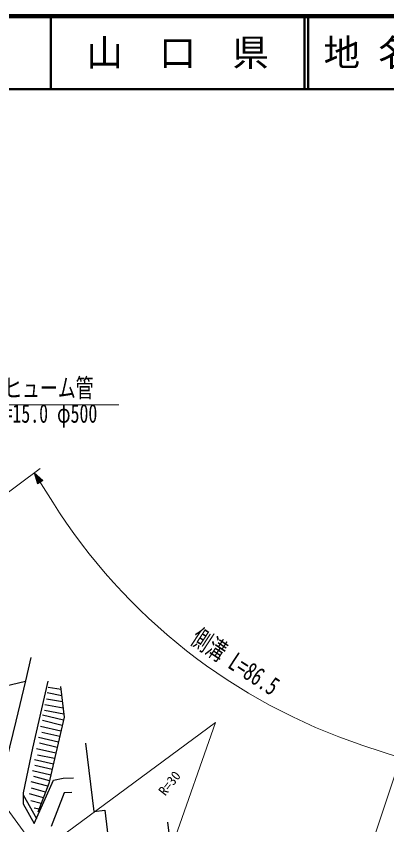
# Model space of a CAD drawing. Units: millimetres, scale not verified. Extents: x 40000 to 680000, y 20000 to 380000.
# Drawn here: x 328260 to 379042, y 269246 to 380000 of the extents above; entities that cross this region are included whole.
import ezdxf
from ezdxf.enums import TextEntityAlignment as Align

# ---------------------------------------------------------------- set-up
doc = ezdxf.new("R2010")
doc.units = ezdxf.units.MM
doc.header["$LTSCALE"] = 1000
doc.linetypes.add('CHAIN', pattern=[18.5, 12, -1.5, 3.5, -1.5])
for name, color, linetype, lineweight in [('M-BGD', 7, 'Continuous', 25), ('M-BMK', 2, 'CHAIN', 13), ('M-BMK-HTXT', 7, 'Continuous', 13), ('M-STR-HTXT', 7, 'Continuous', 13), ('M-TTL', 2, 'Continuous', 140), ('M-TTL-LINE', 7, 'Continuous', 50)]:
    doc.layers.add(name, color=color, linetype=linetype, lineweight=lineweight)
doc.layers.add('M-TTL-TXT', color=7, linetype='Continuous')
doc.styles.add('ＭＳ ゴシック', font='')
doc.styles.get('ＭＳ ゴシック').set_extended_font_data('MS Gothic')

msp = doc.modelspace()

# ---------------------------------------------------------------- linework, layer by layer
at = {"layer": 'M-BGD'}
for p, q in [((329561, 288956), (330295, 292182)), ((318895, 286457), (329533, 288923)), ((328277, 283441), (329561, 288956)), ((332582, 288930), (330484, 279725)), ((334402, 287761), (332622, 288074)), ((334355, 288181), (334827, 283979)), ((334496, 286921), (332517, 287318)), ((334591, 286080), (332412, 286478)), ((334780, 284399), (332139, 284924)), ((334685, 285239), (332181, 285701)), ((334567, 282845), (331845, 283537)), ((334740, 283601), (331857, 284262)), ((334827, 283979), (332749, 274912)), ((326979, 278191), (328277, 283441)), ((334394, 282090), (331586, 282733)), ((334221, 281334), (331756, 281896)), ((334048, 280579), (331315, 281205)), ((333874, 279823), (331462, 280447)), ((337746, 280433), (338879, 271088)), ((330484, 279725), (329197, 273618)), ((333701, 279067), (331044, 279676)), ((333355, 277556), (330774, 278148)), ((333528, 278312), (331167, 278809)), ((333182, 276801), (330810, 277360)), ((333009, 276045), (330503, 276619)), ((332835, 275290), (330663, 275869)), ((332598, 274520), (330306, 275113)), ((330732, 269433), (333367, 275370)), ((332749, 274912), (331238, 270992)), ((333367, 275370), (334716, 275618)), ((334716, 275618), (336095, 275695)), ((329197, 273618), (329228, 272099)), ((332296, 273736), (330367, 274282)), ((334849, 273620), (333057, 268995)), ((335890, 273693), (334849, 273620)), ((329203, 273367), (331035, 270117)), ((331993, 272952), (330104, 273495)), ((331691, 272168), (330288, 272550)), ((329228, 272099), (330732, 269433)), ((331389, 271384), (330708, 271526)), ((338879, 271088), (340386, 271271)), ((340386, 271271), (341196, 264587)), ((349409, 266513), (349032, 269618))]:
    msp.add_line(p, q, dxfattribs=at)
at = {"layer": 'M-BMK'}
msp.add_line((302779, 304255), (331435, 265454), dxfattribs=at)
at = {"layer": 'M-BMK-HTXT'}
for q in [(331435, 265454), (345609, 254976)]:
    msp.add_line((355574, 283281), q, dxfattribs=at)
at = {"layer": 'M-STR-HTXT'}
for p, q in [((323172, 326761), (342308, 326760)), ((308133, 300809), (331550, 318029)), ((330744, 317436), (331899, 316391)), ((331188, 315943), (330744, 317436)), ((330744, 317436), (333262, 313437)), ((330968, 317081), (331766, 316377)), ((331258, 316058), (330968, 317081)), ((331096, 316878), (331632, 316364)), ((331327, 316172), (331096, 316878)), ((331899, 316391), (331188, 315943)), ((331766, 316377), (331258, 316058)), ((331288, 316573), (331498, 316351)), ((331397, 316287), (331288, 316573)), ((331632, 316364), (331327, 316172)), ((331498, 316351), (331397, 316287)), ((375754, 280127), (380932, 278406)), ((376324, 264559), (381248, 279355))]:
    msp.add_line(p, q, dxfattribs=at)
msp.add_arc((400983, 356067), 80022, 212.19061, 251.62242, dxfattribs=at)
at = {"layer": 'M-TTL'}
msp.add_line((680000, 380000), (40000, 380000), dxfattribs=at)
at = {"layer": 'M-TTL-LINE'}
for p, q in [((333000, 380000), (333000, 370000)), ((367750, 380000), (367750, 370000)), ((368250, 380000), (368250, 370000)), ((40000, 370000), (680000, 370000))]:
    msp.add_line(p, q, dxfattribs=at)

# ---------------------------------------------------------------- texts
at = {"layer": 'M-BMK-HTXT', "style": 'ＭＳ ゴシック'}
msp.add_text('R=30', height=1320, rotation=51.799, dxfattribs=at).set_placement((348987, 272880), align=Align.BOTTOM_LEFT)
at = {"layer": 'M-STR-HTXT', "style": 'ＭＳ ゴシック', "width": 0.7}
for s, rotation, p in [('ヒューム管', 359.999, (326614, 327034)), ('L=15.0 φ500', 359.999, (325301, 323547)), ('側溝 L=86.5', 326.799, (351545, 293575))]:
    msp.add_text(s, height=2566, rotation=rotation, dxfattribs=at).set_placement(p, align=Align.BOTTOM_LEFT)
at = {"layer": 'M-TTL-TXT', "style": 'ＭＳ ゴシック'}
msp.add_text('山\u3000口\u3000県', height=3666, dxfattribs=at).set_placement((350375, 375000), align=Align.MIDDLE_CENTER)
msp.add_text('地 名', height=3666, dxfattribs=at).set_placement((370380, 375000), align=Align.MIDDLE_LEFT)

doc.saveas('drawing.dxf')
